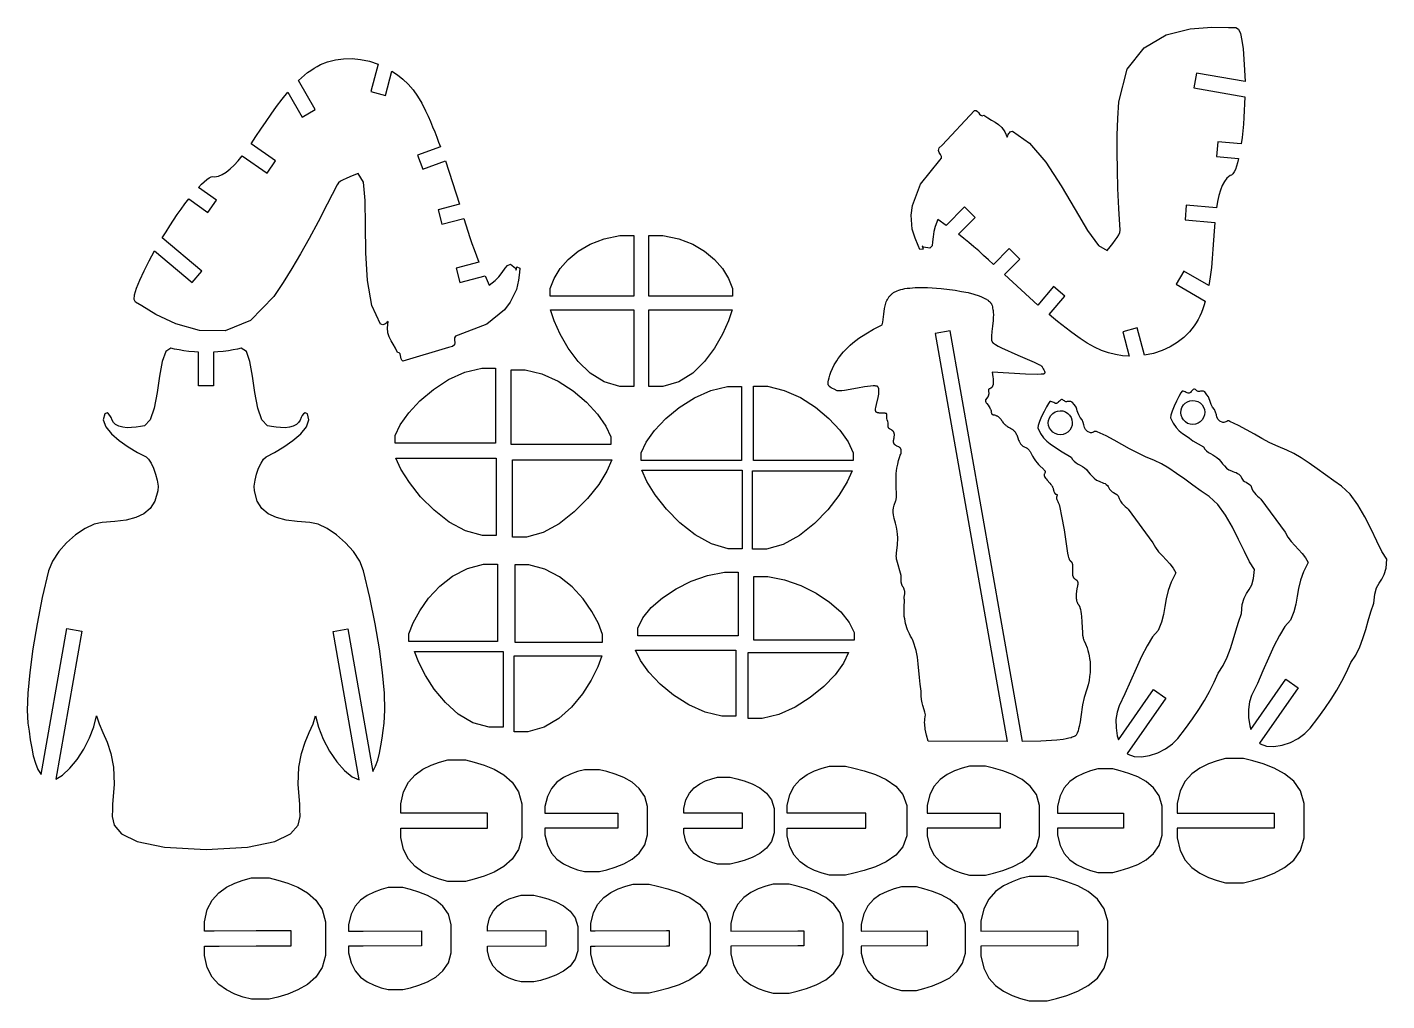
# Model space of a CAD drawing. Extents: x -765 to 323, y -618 to 160.
import ezdxf

# ---------------------------------------------------------------- set-up
doc = ezdxf.new("R2010")
doc.units = 0
doc.header["$MEASUREMENT"] = 0
doc.layers.add('DXF', color=18, linetype='CONTINUOUS')

msp = doc.modelspace()

# ---------------------------------------------------------------- linework, layer by layer
at = {"layer": 'DXF'}
for points in [[(-36.5, 6.5), (-38.8, 0.9), (-39.8, -3.2), (-40.2, -7.5), (-40.7, -11.6), (-41.2, -14.6), (-42.9, -16.6), (-48, -15.8), (-49.2, -14.7), (-48.3, -17.3), (-50.9, -17.6), (-52.4, -14.3), (-54.7, -8.6), (-57.2, -1.4), (-57.8, 9.9), (-56.8, 17.5), (-50.3, 34.5), (-35, 53.7), (-33.5, 55.3), (-33.5, 56.8), (-34.4, 58.3), (-35.5, 59.9), (-36.1, 61.6), (-35.5, 63.6), (-33.2, 65.9), (-7.1, 93.6), (-5.9, 93.6), (-4.9, 92.8), (-4, 91.8), (-3.2, 90.6), (-2.2, 89.7), (-1.1, 89.3), (0.3, 89.8), (3.4, 87.6), (6.5, 85.9), (9.4, 84.2), (12.1, 82.3), (14.7, 79.9), (17, 76.6), (19, 72.1), (19.4, 73.3), (19.8, 74.3), (20.2, 75.2), (20.7, 75.8), (21.4, 76.4), (22.2, 76.7), (23.2, 77), (36.8, 67.5), (49.8, 52.1), (62, 33.4), (73.2, 14.3), (83.3, -2.5), (91.9, -14.3), (98.9, -18.4), (101.2, -15.4), (103.4, -12.7), (105.3, -10.2), (106.9, -7.9), (108.2, -5.9), (109, -4), (109.2, -2.1), (108.2, 15.2), (107.5, 31.2), (107.1, 46.2), (106.9, 60.3), (107, 73.9), (107.5, 87.1), (108.2, 100.4), (114.8, 126.5), (128.4, 143.7), (146.2, 153.9), (165.3, 158.7), (182.8, 160.1), (196, 159.9), (201.9, 159.9), (203.9, 158.6), (205.5, 155), (206.7, 149.6), (207.7, 142.7), (208.4, 134.6), (208.9, 125.8), (209.4, 116.6), (170.4, 123.5), (168.3, 111.7), (209.1, 104.5), (208.8, 98.9), (208.6, 93.4), (208.2, 87.9), (207.9, 82.5), (207.4, 77.2), (206.9, 72), (206.2, 67), (187.6, 68.6), (186.5, 56.7), (204.1, 55.1), (203.3, 51.8), (202.4, 48.9), (201.5, 46.4), (200.5, 44.4), (199.5, 42.9), (198.4, 41.9), (197.3, 41.5), (194.8, 39.4), (192.7, 36.7), (191, 33.5), (189.5, 29.7), (188.3, 25.5), (187.3, 20.8), (186.5, 15.8), (162.2, 17.9), (161.2, 6), (185.2, 3.9), (184.6, -3), (184.1, -10.1), (183.6, -17.4), (183, -24.7), (182.3, -32.1), (181.4, -39.4), (180.2, -46.5), (160.2, -35), (154.2, -45.4), (177.4, -58.8), (176.5, -61.9), (175.5, -65), (174.3, -68), (173.1, -70.8), (171.7, -73.6), (170.2, -76.2), (168.6, -78.7), (164.7, -83.5), (160.2, -87.9), (155, -91.9), (149.2, -95.5), (142.9, -98.4), (136.1, -100.7), (128.8, -102.2), (123, -80.2), (111.4, -83.3), (116.6, -102.8), (111.1, -102.5), (105.6, -101.6), (100, -100.2), (94.4, -98.3), (88.7, -95.7), (83, -92.6), (77.3, -88.8), (73.5, -86), (69.7, -83.2), (66.1, -80.5), (62.6, -77.8), (59.2, -75.1), (55.9, -72.4), (52.6, -69.7), (65.1, -54.9), (55.9, -47.2), (43.5, -62), (16.7, -37.7), (29.1, -25.3), (20.6, -16.8), (7.9, -29.5), (4, -25.9), (0.1, -22.3), (-3.8, -18.8), (-7.8, -15.4), (-11.8, -12), (-15.8, -8.7), (-20, -5.4), (-6.7, 7.9), (-15.2, 16.4), (-29.9, 1.7)], [(-395.5, -46.2), (-390.7, -42.5), (-387.8, -39.4), (-385.2, -35.9), (-382.8, -32.5), (-380.8, -30.3), (-378.4, -29.4), (-374.4, -32.6), (-373.9, -34.1), (-373.4, -31.4), (-371, -32.4), (-371.3, -36.1), (-372.2, -42.2), (-373.7, -49.7), (-378.7, -59.7), (-383.4, -65.8), (-397.5, -77.3), (-420.3, -86.2), (-422.5, -86.9), (-423.2, -88.2), (-423.2, -90), (-423, -91.9), (-423.4, -93.7), (-424.8, -95.1), (-428.1, -95.9), (-464.5, -106.8), (-465.5, -106.2), (-466, -105.1), (-466.2, -103.7), (-466.4, -102.3), (-466.7, -101), (-467.5, -100.2), (-469, -99.9), (-470.6, -96.4), (-472.3, -93.4), (-474, -90.5), (-475.5, -87.5), (-476.5, -84.1), (-476.9, -80.1), (-476.4, -75.2), (-477.3, -76.1), (-478.1, -76.8), (-478.9, -77.3), (-479.7, -77.6), (-480.5, -77.7), (-481.4, -77.6), (-482.4, -77.3), (-489.5, -62.3), (-493, -42.4), (-494.3, -20.2), (-494.4, 1.9), (-494.7, 21.5), (-496.2, 36.1), (-500.3, 43.1), (-503.8, 41.7), (-507, 40.4), (-509.9, 39.2), (-512.5, 38.1), (-514.6, 36.9), (-516.2, 35.6), (-517.3, 34.2), (-525.1, 18.6), (-532.5, 4.4), (-539.6, -8.7), (-546.6, -21), (-553.5, -32.7), (-560.5, -44), (-567.8, -55.1), (-586.5, -74.4), (-606.9, -82.5), (-627.4, -82.4), (-646.3, -77.1), (-662.2, -69.5), (-673.5, -62.7), (-678.6, -59.8), (-679.7, -57.6), (-679.3, -53.8), (-677.7, -48.4), (-675, -42), (-671.6, -34.7), (-667.6, -26.7), (-663.4, -18.6), (-633.1, -44), (-625.4, -34.8), (-657.1, -8.2), (-654.1, -3.5), (-651.1, 1.2), (-648.1, 5.8), (-645.1, 10.3), (-642.1, 14.6), (-639, 18.8), (-635.9, 22.9), (-620.6, 12.1), (-613.7, 21.9), (-628.1, 32), (-625.8, 34.5), (-623.5, 36.6), (-621.5, 38.3), (-619.6, 39.6), (-618, 40.4), (-616.6, 40.7), (-615.4, 40.4), (-612.2, 41), (-609.1, 42.3), (-606, 44.2), (-602.8, 46.8), (-599.6, 49.8), (-596.4, 53.4), (-593.2, 57.3), (-573.3, 43.3), (-566.4, 53.2), (-586.1, 67), (-582.2, 72.7), (-578.2, 78.6), (-574.1, 84.6), (-569.9, 90.7), (-565.6, 96.7), (-561.2, 102.5), (-556.6, 108.2), (-545.1, 88.2), (-534.7, 94.2), (-548.1, 117.4), (-545.7, 119.6), (-543.3, 121.8), (-540.8, 123.8), (-538.3, 125.6), (-535.7, 127.3), (-533.1, 128.8), (-530.5, 130.2), (-524.8, 132.4), (-518.6, 134), (-512.1, 134.9), (-505.3, 135), (-498.4, 134.4), (-491.3, 132.9), (-484.3, 130.6), (-490.2, 108.7), (-478.6, 105.6), (-473.4, 125.1), (-468.9, 122), (-464.5, 118.5), (-460.3, 114.5), (-456.4, 110), (-452.8, 105), (-449.4, 99.4), (-446.4, 93.3), (-444.4, 89), (-442.6, 84.7), (-440.8, 80.5), (-439.1, 76.4), (-437.5, 72.3), (-436, 68.3), (-434.6, 64.4), (-452.8, 57.8), (-448.6, 46.5), (-430.5, 53.2), (-419.4, 18.7), (-436.4, 14.2), (-433.3, 2.6), (-415.9, 7.2), (-414.3, 2.2), (-412.7, -2.9), (-411.1, -7.9), (-409.4, -12.8), (-407.6, -17.7), (-405.8, -22.7), (-403.8, -27.6), (-422, -32.5), (-418.9, -44.1), (-398.8, -38.7)], [(-290.9, -6.5), (-279.8, -6.5), (-279.8, -54.9), (-346.7, -54.9), (-346.7, -48.8), (-343.5, -40.8), (-338.7, -32.9), (-332.4, -25.5), (-324.4, -18.9), (-314.8, -13.3), (-303.6, -9.1)], [(-267.8, -6.5), (-256.7, -6.5), (-243.9, -9.1), (-232.7, -13.3), (-223.2, -18.9), (-215.2, -25.5), (-208.8, -32.9), (-204, -40.8), (-200.9, -48.8), (-200.9, -54.9), (-267.8, -54.9)], [(31.1, -410.9), (-26.7, -82.6), (-38.6, -84.7), (19, -410.9), (-44.3, -410.6), (-45.6, -405.9), (-46.2, -403.5), (-46.7, -401), (-46.8, -399.7), (-47, -398.4), (-47, -397), (-47.1, -395.7), (-47, -394.2), (-46.9, -392.8), (-46.8, -391.2), (-46.5, -389.7), (-47, -387.5), (-47.5, -385.6), (-48.6, -382.1), (-49.1, -380), (-49.5, -377.5), (-49.8, -374.5), (-50, -370.6), (-50.8, -365.1), (-51.3, -359.7), (-52.2, -348.8), (-52.9, -343.4), (-53.3, -340.8), (-53.9, -338.2), (-54.6, -335.7), (-55.4, -333.2), (-56.4, -330.7), (-56.9, -329.5), (-57.5, -328.3), (-58.5, -326.7), (-59.3, -325), (-60.1, -323.4), (-60.8, -321.7), (-61.4, -320), (-62, -318.3), (-62.4, -316.5), (-62.8, -314.7), (-63.1, -312.8), (-63.4, -311), (-63.5, -309), (-63.6, -307), (-63.6, -305), (-63.6, -302.9), (-63.2, -298.5), (-63.3, -298.1), (-63.3, -297.7), (-63.4, -296.9), (-63.4, -296.2), (-63.4, -295.5), (-63.1, -292.9), (-63.1, -292.2), (-63.1, -291.6), (-63.1, -291.3), (-63.1, -291), (-63.1, -290.7), (-63.2, -290.3), (-63.3, -290), (-63.4, -289.7), (-63.5, -289.3), (-63.6, -289), (-63.7, -288.7), (-63.9, -288.3), (-64.1, -287.9), (-64.3, -287.6), (-64.4, -287.5), (-64.5, -287.4), (-64.6, -287.2), (-64.7, -287.1), (-64.9, -286.9), (-65, -286.6), (-65.1, -286.4), (-65.2, -286.1), (-65.3, -285.8), (-65.4, -285.5), (-65.5, -285.2), (-65.6, -284.9), (-65.7, -284.3), (-65.8, -283.6), (-65.8, -283), (-65.9, -280.4), (-65.9, -279.2), (-66, -278.7), (-66, -278.4), (-66, -278.2), (-69.4, -265.9), (-69.6, -265.1), (-69.7, -264.4), (-69.7, -263.7), (-69.8, -263), (-69.8, -262.3), (-69.7, -261.6), (-69.6, -260.1), (-68.9, -253.9), (-68.8, -252.1), (-68.7, -250), (-68.7, -247.8), (-68.9, -245.4), (-69.2, -242.7), (-69.7, -239.7), (-70.4, -236.4), (-71.4, -232.8), (-71.8, -231), (-72, -230.1), (-72.1, -229.3), (-72.2, -228.6), (-72.2, -227.8), (-72.3, -227.1), (-72.3, -226.5), (-72.2, -225.8), (-72.2, -225.2), (-72.1, -224.7), (-72, -224.1), (-71.7, -223), (-71.4, -222), (-70.1, -218.2), (-70, -217.7), (-69.9, -217.2), (-69.8, -216.6), (-69.7, -216.1), (-69.7, -215.5), (-69.7, -214.9), (-69.7, -214.3), (-69.7, -213.6), (-70, -207.1), (-70, -201.5), (-69.8, -196.7), (-69.3, -192.5), (-68.7, -189.1), (-68, -186.2), (-67.3, -183.9), (-66.6, -182), (-66.3, -181.2), (-66, -180.4), (-65.9, -180.1), (-65.9, -179.7), (-65.8, -179.4), (-65.8, -179.1), (-65.8, -178.8), (-65.8, -178.5), (-65.8, -178.3), (-65.8, -178), (-65.8, -177.9), (-65.9, -177.8), (-65.9, -177.7), (-65.9, -177.6), (-66, -177.5), (-66, -177.4), (-66, -177.3), (-66.1, -177.2), (-66.1, -177.1), (-66.2, -177), (-66.2, -176.9), (-66.3, -176.8), (-66.4, -176.6), (-66.5, -176.5), (-66.7, -176.3), (-66.8, -176.2), (-67, -176.1), (-67.1, -176), (-67.3, -175.8), (-67.5, -175.7), (-67.8, -175.5), (-68.6, -175.1), (-69.3, -174.8), (-69.7, -174.6), (-70.1, -174.4), (-70.5, -174.1), (-70.6, -174), (-70.8, -173.9), (-70.9, -173.8), (-71.1, -173.6), (-71.2, -173.5), (-71.4, -173.3), (-71.5, -173.1), (-71.6, -173), (-71.7, -172.8), (-71.8, -172.7), (-71.8, -172.6), (-71.8, -172.5), (-71.9, -172.4), (-71.9, -172.1), (-72, -171.9), (-72, -171.6), (-72.1, -171.4), (-72.1, -171.1), (-72.1, -170.8), (-72, -170.5), (-72, -170.1), (-71.9, -169.8), (-71.9, -169.4), (-71.8, -169), (-71.6, -168.3), (-71.4, -167.6), (-71.4, -166.9), (-71.3, -166.3), (-71.3, -166), (-71.3, -165.8), (-71.3, -165.5), (-71.3, -165.3), (-71.4, -165), (-71.4, -164.8), (-71.5, -164.6), (-71.5, -164.4), (-71.6, -164.2), (-71.7, -164), (-71.7, -163.9), (-71.8, -163.7), (-71.9, -163.5), (-72, -163.4), (-72.1, -163.2), (-72.2, -163.1), (-72.3, -163), (-72.4, -162.9), (-72.6, -162.7), (-72.7, -162.6), (-72.9, -162.4), (-73.2, -162.2), (-73.7, -161.9), (-74.3, -161.6), (-74.8, -161.3), (-75, -161.1), (-75.3, -160.9), (-75.4, -160.8), (-75.5, -160.8), (-75.6, -160.7), (-75.7, -160.6), (-75.8, -160.5), (-75.8, -160.4), (-75.9, -160.2), (-76, -160.1), (-76, -160), (-76.1, -159.9), (-76.1, -159.9), (-76.1, -159.7), (-76.2, -159.6), (-76.2, -159.4), (-76.2, -159.3), (-76.2, -159.1), (-76.2, -158.9), (-76.2, -158.2), (-76.3, -157.6), (-76.3, -156.9), (-76.4, -156.3), (-76.7, -155.1), (-77, -153.9), (-77.3, -152.8), (-77.4, -152.3), (-77.5, -151.8), (-77.5, -151.2), (-77.5, -151), (-77.5, -150.7), (-77.5, -150.5), (-77.5, -150.2), (-77.5, -149.9), (-77.4, -149.7), (-77.4, -149.6), (-77.4, -149.5), (-77.4, -149.5), (-77.4, -149.4), (-77.4, -149.4), (-77.4, -149.3), (-77.4, -149.3), (-77.4, -149.3), (-77.4, -149.3), (-77.4, -149.2), (-77.4, -149.2), (-77.4, -149.2), (-77.5, -149.2), (-77.5, -149.1), (-77.5, -149.1), (-77.5, -149.1), (-77.5, -149.1), (-77.5, -149), (-77.5, -149), (-77.5, -149), (-77.6, -149), (-77.6, -148.9), (-77.6, -148.9), (-77.6, -148.9), (-77.7, -148.9), (-77.7, -148.8), (-77.7, -148.8), (-77.8, -148.8), (-77.8, -148.8), (-77.9, -148.7), (-77.9, -148.7), (-78, -148.7), (-78.1, -148.7), (-78.2, -148.6), (-78.3, -148.6), (-78.5, -148.6), (-78.6, -148.5), (-78.9, -148.5), (-79.3, -148.5), (-80.1, -148.4), (-81.8, -148.5), (-82.6, -148.4), (-83.5, -148.4), (-83.9, -148.3), (-84.3, -148.3), (-84.5, -148.2), (-84.7, -148.2), (-84.8, -148.1), (-85, -148.1), (-85.2, -148), (-85.3, -147.9), (-85.5, -147.9), (-85.6, -147.8), (-85.7, -147.7), (-85.7, -147.7), (-85.8, -147.6), (-85.9, -147.6), (-85.9, -147.5), (-86, -147.4), (-86, -147.4), (-86.1, -147.3), (-86.1, -147.3), (-86.2, -147.2), (-86.2, -147.1), (-86.2, -147.1), (-86.3, -147), (-86.3, -146.9), (-86.3, -146.8), (-86.3, -146.7), (-86.4, -146.7), (-86.4, -146.6), (-86.4, -146.5), (-86.4, -146.4), (-86.4, -146.3), (-86.4, -146.2), (-86.4, -146), (-86.4, -145.5), (-86.4, -145.1), (-86.2, -144), (-85.7, -141.6), (-84.4, -136), (-83.9, -133.3), (-83.8, -132), (-83.7, -131.4), (-83.7, -130.8), (-83.7, -130.3), (-83.7, -129.7), (-83.7, -129.5), (-83.8, -129.2), (-83.8, -129), (-83.9, -128.8), (-83.9, -128.6), (-84, -128.4), (-84.1, -128.2), (-84.2, -128), (-84.2, -127.9), (-84.2, -127.8), (-84.3, -127.7), (-84.4, -127.6), (-84.4, -127.6), (-84.5, -127.5), (-84.5, -127.4), (-84.6, -127.3), (-84.6, -127.3), (-84.7, -127.3), (-84.7, -127.3), (-84.7, -127.2), (-84.8, -127.2), (-84.8, -127.2), (-84.9, -127.1), (-85, -127.1), (-85.1, -127), (-85.3, -127), (-85.4, -126.9), (-85.5, -126.9), (-85.7, -126.9), (-86, -126.8), (-86.3, -126.8), (-86.7, -126.7), (-87.5, -126.7), (-88.4, -126.7), (-90.4, -126.9), (-95.3, -127.5), (-100.8, -128.5), (-111.2, -130.3), (-113.3, -130.6), (-115, -130.7), (-115.7, -130.7), (-116, -130.7), (-116.3, -130.7), (-116.6, -130.7), (-116.7, -130.7), (-116.8, -130.7), (-116.9, -130.6), (-117, -130.6), (-117, -130.6), (-117.1, -130.6), (-117.1, -130.6), (-117.1, -130.5), (-119.6, -129.4), (-120.8, -128.7), (-121.5, -128.4), (-122, -128.1), (-122.6, -127.7), (-122.8, -127.5), (-123.1, -127.3), (-123.3, -127.1), (-123.5, -126.9), (-123.7, -126.7), (-123.8, -126.5), (-123.9, -126.4), (-123.9, -126.3), (-124, -126.2), (-124.1, -126.1), (-124.1, -125.9), (-124.2, -125.8), (-124.2, -125.7), (-124.3, -125.5), (-124.3, -125.4), (-124.4, -125.3), (-124.4, -125.1), (-124.4, -125), (-124.4, -124.8), (-124.4, -124.7), (-124.4, -124.5), (-124.4, -124.4), (-124.4, -124.2), (-124.3, -123.3), (-124, -122), (-123.6, -120.2), (-123, -118.1), (-122.1, -115.6), (-120.9, -112.8), (-119.4, -109.8), (-118.5, -108.2), (-117.4, -106.5), (-116.3, -104.8), (-115, -103.1), (-113.6, -101.3), (-112.1, -99.5), (-110.4, -97.7), (-108.6, -95.9), (-106.6, -94), (-104.5, -92.2), (-102.2, -90.4), (-99.8, -88.5), (-94.3, -84.9), (-88.1, -81.3), (-81.1, -77.8), (-80.7, -75.8), (-80.4, -73.7), (-79.9, -69.3), (-79.3, -64.8), (-78.8, -62.7), (-78.5, -61.6), (-78.2, -60.6), (-77.8, -59.5), (-77.4, -58.5), (-76.9, -57.6), (-76.4, -56.6), (-76.1, -56.2), (-75.8, -55.7), (-75.4, -55.3), (-75.1, -54.8), (-74.7, -54.4), (-74.3, -54), (-73.9, -53.6), (-73.5, -53.2), (-73, -52.9), (-72.5, -52.5), (-72, -52.1), (-71.5, -51.8), (-70.9, -51.5), (-70.3, -51.2), (-69.7, -50.9), (-69.1, -50.6), (-67.7, -50.1), (-66.3, -49.6), (-64.7, -49.2), (-63, -48.9), (-61.1, -48.6), (-59.1, -48.4), (-54.7, -48.1), (-49.9, -48), (-44.7, -48.1), (-33.8, -48.8), (-22.8, -50.1), (-17.5, -51.1), (-12.4, -52.1), (-7.8, -53.3), (-3.6, -54.7), (-1.7, -55.4), (0, -56.2), (1.6, -57), (2.3, -57.4), (3, -57.8), (3.6, -58.2), (4.1, -58.6), (4.7, -59.1), (5.1, -59.5), (5.3, -59.7), (5.5, -60), (5.7, -60.2), (5.9, -60.4), (6, -60.7), (6.2, -60.9), (6.3, -61.1), (6.4, -61.4), (6.8, -62.4), (7.1, -63.4), (7.3, -64.4), (7.5, -65.5), (7.7, -66.5), (7.8, -67.6), (7.9, -69.9), (7.8, -72.1), (7.7, -74.4), (7.2, -78.9), (6.7, -83.1), (6.3, -86.8), (6.3, -87.6), (6.3, -88.3), (6.3, -89), (6.4, -89.7), (6.4, -90), (6.5, -90.3), (6.6, -90.6), (6.6, -90.8), (6.7, -91.1), (6.8, -91.2), (6.8, -91.3), (6.9, -91.4), (7, -91.5), (7, -91.6), (7.1, -91.7), (7.2, -91.8), (7.3, -91.9), (7.4, -92), (7.5, -92.1), (7.7, -92.3), (8, -92.6), (8.7, -93.1), (9.6, -93.6), (11.7, -94.8), (14.4, -96.1), (27.5, -102), (40.4, -107.6), (44.7, -109.7), (45.5, -110.1), (46.1, -110.5), (46.3, -110.6), (46.4, -110.7), (46.5, -110.8), (46.5, -110.8), (46.6, -110.9), (46.6, -110.9), (46.6, -110.9), (46.6, -111), (46.7, -111), (46.7, -111), (47.8, -112.9), (48.3, -113.9), (48.5, -114.3), (48.7, -114.8), (48.8, -115), (48.9, -115.2), (48.9, -115.4), (49, -115.5), (49, -115.6), (49, -115.7), (49, -115.8), (49, -115.9), (49, -116), (49, -116.1), (49, -116.2), (49, -116.2), (48.9, -116.3), (48.9, -116.4), (48.9, -116.4), (48.9, -116.4), (48.9, -116.5), (48.9, -116.5), (48.9, -116.6), (48.8, -116.6), (48.8, -116.6), (48.8, -116.7), (48.8, -116.7), (48.7, -116.7), (48.7, -116.8), (48.7, -116.8), (48.7, -116.8), (48.6, -116.9), (48.6, -116.9), (48.5, -116.9), (48.4, -117), (48.3, -117.1), (48.3, -117.1), (48.2, -117.1), (48, -117.2), (47.9, -117.2), (47.8, -117.3), (47.7, -117.3), (47.5, -117.3), (47.1, -117.4), (46.1, -117.4), (43, -117.5), (33.5, -117.2), (6.8, -115.7), (7.4, -119.3), (7.6, -121), (7.8, -122.6), (7.8, -123.4), (7.8, -124.1), (7.7, -124.8), (7.7, -125.2), (7.7, -125.5), (7.6, -125.8), (7.5, -126.1), (7.4, -126.4), (7.3, -126.7), (7.2, -126.9), (7.1, -127.2), (7, -127.3), (7, -127.4), (6.9, -127.5), (6.8, -127.6), (6.7, -127.8), (6.5, -128), (6.3, -128.2), (6.2, -128.3), (6, -128.4), (5.9, -128.5), (5.7, -128.6), (5.6, -128.7), (5.5, -128.7), (5.3, -128.8), (5.1, -128.9), (4.8, -129), (4.7, -129), (4.6, -129.1), (4.5, -129.1), (4.5, -129.1), (4.4, -129.2), (4.4, -129.2), (4.4, -129.2), (4.3, -129.2), (4.3, -129.3), (4.2, -129.3), (4.2, -129.3), (4.2, -129.4), (4.2, -129.4), (4.2, -129.4), (4.1, -129.5), (4.1, -129.6), (4.1, -129.6), (4.1, -129.7), (4, -129.7), (4, -129.8), (4, -129.9), (4, -130), (4, -130.2), (4, -130.4), (4, -130.6), (4, -130.8), (4.1, -131.4), (4.2, -131.8), (4.2, -132.1), (4.2, -132.4), (4.2, -132.7), (4.2, -132.9), (4.2, -133.2), (4.1, -133.5), (4.1, -133.7), (4, -133.9), (4, -134.2), (3.9, -134.4), (3.8, -134.6), (3.7, -134.8), (3.6, -135), (3.5, -135.2), (3.4, -135.3), (1.6, -137.8), (1.5, -137.9), (1.5, -137.9), (1.5, -138), (1.5, -138), (1.5, -138), (1.5, -138.1), (1.5, -138.1), (1.5, -138.2), (1.5, -138.2), (1.5, -138.3), (1.5, -138.3), (1.5, -138.4), (1.5, -138.4), (1.5, -138.5), (1.5, -138.6), (1.5, -138.7), (1.6, -138.8), (1.6, -139), (1.6, -139.1), (1.8, -139.3), (1.9, -139.6), (2.2, -140.2), (2.7, -140.8), (3.6, -142.1), (4.6, -143.5), (5, -144.2), (5.4, -145), (5.6, -145.3), (5.8, -145.7), (5.9, -146), (6, -146.4), (6.1, -146.7), (6.2, -146.9), (6.2, -147.1), (6.2, -147.3), (6.2, -147.4), (6.3, -147.6), (6.2, -147.8), (6.2, -147.9), (6.2, -148.1), (6.3, -148.2), (6.3, -148.3), (6.3, -148.5), (6.3, -148.6), (6.3, -148.6), (6.4, -148.7), (6.4, -148.7), (6.4, -148.8), (6.4, -148.8), (6.4, -148.9), (6.5, -148.9), (6.5, -149), (6.5, -149), (6.5, -149), (6.6, -149.1), (6.6, -149.1), (6.6, -149.1), (6.7, -149.2), (6.7, -149.2), (6.7, -149.2), (6.8, -149.3), (6.8, -149.3), (6.9, -149.3), (7, -149.4), (7.1, -149.4), (7.2, -149.5), (7.3, -149.5), (7.5, -149.6), (7.7, -149.7), (8.8, -149.9), (9.5, -150.1), (9.8, -150.2), (10.1, -150.4), (10.5, -150.5), (10.9, -150.7), (11.2, -150.9), (11.6, -151.2), (12, -151.5), (12.4, -151.8), (12.8, -152.2), (13.2, -152.6), (13.6, -153.1), (14.1, -153.6), (14.5, -154.2), (14.9, -154.9), (15.3, -155.5), (15.8, -156.1), (16.2, -156.6), (16.6, -157.1), (17, -157.5), (17.5, -157.9), (17.9, -158.3), (18.3, -158.6), (18.8, -158.9), (19.2, -159.2), (20, -159.6), (21.7, -160.5), (22.5, -161), (22.9, -161.3), (23.3, -161.5), (23.7, -161.9), (24.1, -162.2), (24.4, -162.6), (24.8, -163), (25.2, -163.5), (25.5, -164), (25.9, -164.5), (26.2, -165.2), (26.6, -165.8), (26.9, -166.6), (27.2, -167.4), (27.5, -168.3), (28.1, -170), (28.4, -170.8), (28.7, -171.4), (29.1, -172), (29.4, -172.5), (29.7, -173), (30, -173.4), (30.3, -173.8), (30.6, -174.1), (30.9, -174.3), (31.2, -174.6), (31.5, -174.8), (31.9, -175), (32.2, -175.1), (32.5, -175.3), (33.8, -175.9), (34.1, -176.1), (34.4, -176.2), (34.8, -176.4), (35.1, -176.7), (35.4, -177), (35.8, -177.3), (36.1, -177.6), (36.5, -178), (36.8, -178.5), (37.2, -179), (37.5, -179.6), (37.9, -180.2), (39.2, -182.8), (40.5, -184.9), (41.6, -186.6), (42.8, -188.1), (43.9, -189.4), (45.1, -190.6), (47.7, -193), (48, -193.3), (48.3, -193.6), (48.5, -193.9), (48.7, -194.1), (48.8, -194.3), (48.9, -194.4), (49, -194.5), (49, -194.6), (49.1, -194.7), (49.1, -194.8), (49.2, -194.9), (49.2, -195), (49.2, -195.1), (49.2, -195.2), (49.3, -195.3), (49.3, -195.4), (49.3, -195.5), (49.3, -195.6), (49.3, -195.7), (49.2, -195.8), (49.2, -195.8), (49.2, -195.9), (49.2, -196), (49.1, -196.1), (49.1, -196.2), (49, -196.4), (48.7, -197), (48.6, -197.2), (48.6, -197.4), (48.6, -197.5), (48.5, -197.5), (48.5, -197.6), (48.5, -197.7), (48.5, -197.8), (48.5, -197.9), (48.5, -198), (48.5, -198.1), (48.5, -198.2), (48.5, -198.4), (48.5, -198.5), (48.6, -198.6), (48.6, -198.7), (48.7, -198.8), (48.7, -199), (48.8, -199.1), (48.8, -199.2), (48.9, -199.4), (49.1, -199.7), (49.5, -200.3), (50, -200.9), (50.9, -202.1), (53, -204.3), (53.9, -205.5), (54.3, -206), (54.7, -206.6), (55.1, -207.2), (55.2, -207.4), (55.3, -207.7), (55.5, -208), (55.6, -208.3), (55.7, -208.6), (55.8, -208.9), (56.2, -210.9), (56.3, -211.2), (56.5, -211.6), (56.6, -211.9), (56.7, -212), (56.7, -212.2), (56.8, -212.3), (56.9, -212.4), (57, -212.5), (57, -212.6), (57.1, -212.7), (57.2, -212.8), (57.3, -212.9), (57.4, -213), (57.5, -213.1), (57.6, -213.1), (57.7, -213.2), (57.9, -213.2), (58, -213.3), (58.1, -213.3), (58.3, -213.4), (58.4, -213.4), (58.5, -213.5), (58.6, -213.5), (58.7, -213.5), (58.7, -213.5), (58.8, -213.5), (58.8, -213.6), (58.8, -213.6), (58.8, -213.6), (58.9, -213.6), (58.9, -213.6), (58.9, -213.6), (58.9, -213.6), (58.9, -213.7), (58.9, -213.7), (58.9, -213.7), (59, -213.7), (59, -213.7), (59, -213.7), (59, -213.8), (59, -213.8), (59, -213.8), (59, -213.8), (59, -213.8), (59, -213.8), (59, -213.9), (59, -213.9), (59, -213.9), (59, -213.9), (59, -213.9), (59, -214), (59, -214), (59, -214), (59, -214), (59, -214.1), (59, -214.1), (59, -214.2), (58.9, -214.3), (58.7, -214.7), (58.6, -215), (58.5, -215.2), (58.5, -215.3), (58.4, -215.5), (58.4, -215.6), (58.3, -215.8), (58.3, -215.9), (58.3, -216), (58.3, -216.1), (58.3, -216.2), (58.3, -216.3), (58.3, -216.4), (58.3, -216.5), (58.4, -216.6), (58.4, -216.7), (58.4, -216.8), (58.4, -216.9), (58.5, -217), (58.5, -217.1), (58.6, -217.2), (58.6, -217.3), (58.7, -217.4), (58.7, -217.5), (59, -218), (59.3, -218.5), (59.5, -219.1), (59.8, -219.8), (60.4, -221.5), (61, -223.8), (62.5, -230.7), (64.4, -241.7), (67.3, -260.4), (67.8, -262.9), (68.1, -263.9), (68.4, -264.8), (68.5, -265.1), (68.6, -265.5), (68.8, -265.8), (68.9, -265.9), (68.9, -266), (69, -266.1), (69.1, -266.2), (69.2, -266.3), (69.3, -266.4), (69.4, -266.5), (69.5, -266.6), (69.6, -266.7), (69.7, -266.8), (69.8, -266.8), (69.8, -266.9), (69.9, -267), (70, -267.1), (70.1, -267.1), (70.2, -267.2), (70.3, -267.3), (70.3, -267.4), (70.4, -267.5), (70.5, -267.6), (70.6, -267.8), (70.7, -268), (70.8, -268.2), (70.9, -268.4), (71, -268.6), (71, -268.8), (71.1, -269.1), (71.1, -269.3), (71.2, -269.6), (71.2, -270.1), (71.3, -270.6), (71.3, -271.2), (71.3, -272.3), (71.2, -274.6), (71.2, -276.7), (71.2, -277.1), (71.3, -277.6), (71.3, -278.1), (71.3, -278.3), (71.4, -278.5), (71.4, -278.7), (71.5, -278.9), (71.6, -279.1), (71.6, -279.3), (71.7, -279.5), (71.8, -279.7), (71.9, -279.8), (72.1, -280), (72.2, -280.2), (72.3, -280.3), (72.5, -280.5), (72.7, -280.7), (72.8, -280.8), (73, -281), (73.3, -281.1), (73.5, -281.2), (73.7, -281.4), (73.9, -281.5), (74.1, -281.7), (74.3, -281.8), (74.5, -282), (74.6, -282.1), (74.7, -282.3), (74.9, -282.5), (75, -282.6), (75.1, -282.8), (75.1, -283), (75.2, -283.2), (75.3, -283.4), (75.3, -283.5), (75.4, -283.7), (75.4, -283.9), (75.4, -284.1), (75.4, -284.3), (75.4, -284.5), (75.4, -284.6), (75.4, -285), (75.4, -285.3), (75.4, -285.6), (75.3, -285.9), (75.2, -286.5), (74.7, -288.9), (74.4, -290.8), (74.2, -293.1), (74.1, -294.3), (74.1, -295.5), (74.2, -296.7), (74.3, -297.3), (74.4, -297.9), (74.5, -298.4), (74.6, -298.9), (74.8, -299.5), (75, -300), (75.1, -300.2), (75.2, -300.4), (75.3, -300.7), (75.4, -300.9), (75.6, -301.1), (75.7, -301.3), (75.9, -301.5), (76, -301.7), (76.1, -301.8), (76.2, -301.9), (76.3, -302), (76.4, -302.1), (76.5, -302.3), (76.6, -302.6), (76.8, -302.8), (76.9, -303.1), (77, -303.4), (77.1, -303.8), (77.3, -304.5), (77.5, -305.3), (77.8, -307), (78.1, -308.9), (78.3, -311), (78.6, -315.4), (79.1, -324.1), (79.3, -326), (79.6, -327.7), (79.8, -328.5), (80, -329.2), (80.2, -329.9), (80.3, -330.2), (80.4, -330.5), (81.6, -333), (82.8, -336.2), (83.4, -338.1), (83.9, -340.1), (84.4, -342.4), (84.9, -344.7), (85.2, -347.3), (85.4, -350), (85.4, -352.8), (85.3, -355.8), (84.9, -359), (84.4, -362.3), (83.6, -365.7), (82.6, -369.2), (80.6, -375.9), (79.3, -381.7), (77.8, -391.2), (77.2, -395.2), (76.5, -398.9), (76.1, -400.7), (75.6, -402.4), (74.9, -404.2), (74.1, -405.9), (73.8, -406.1), (73.6, -406.3), (73.3, -406.5), (73, -406.6), (72.4, -407), (71.7, -407.3), (70.9, -407.6), (70.1, -407.9), (68.2, -408.4), (66.1, -408.9), (63.8, -409.3), (58.6, -409.9), (45.9, -410.7)], [(-324.4, -107.2), (-332.4, -96.5), (-338.7, -85.3), (-343.5, -74.7), (-346.6, -65.9), (-279.8, -65.9), (-279.8, -127.2), (-290.9, -127.2), (-303.6, -123.5), (-314.8, -116.5)], [(-208.8, -85.3), (-215.2, -96.5), (-223.2, -107.2), (-232.7, -116.5), (-243.9, -123.5), (-256.7, -127.2), (-267.8, -127.2), (-267.8, -65.9), (-201, -65.9), (-204, -74.7)], [(-758.6, -428.2), (-756.6, -433.3), (-754, -437.3), (-733.4, -320.7), (-721.6, -322.8), (-742.4, -441), (-736.9, -437.8), (-731, -432.4), (-725.3, -425.3), (-720, -417), (-715.4, -408.1), (-711.8, -399.1), (-709.6, -390.4), (-707.6, -396.9), (-704.6, -403.8), (-701.3, -411.5), (-698.3, -420.5), (-696.2, -431.5), (-695.6, -445), (-697, -461.4), (-697, -465.1), (-697.3, -470.9), (-695.7, -477.8), (-689.8, -484.8), (-677.1, -491), (-655.3, -495.4), (-622.1, -497.2), (-588.8, -495.4), (-567, -491), (-554.4, -484.8), (-548.4, -477.8), (-546.8, -470.9), (-547.1, -465.1), (-547.1, -461.4), (-548.5, -445), (-547.9, -431.5), (-545.8, -420.5), (-542.8, -411.5), (-539.5, -403.8), (-536.5, -396.9), (-534.5, -390.4), (-532.1, -399.6), (-528.3, -409.2), (-523.2, -418.6), (-517.5, -427.1), (-511.4, -434.2), (-505.3, -439.3), (-499.6, -441.7), (-520.5, -323), (-508.7, -320.9), (-488.6, -434.9), (-486.5, -430.7), (-484.7, -425.8), (-483.3, -420.3), (-482.2, -414.5), (-481.2, -408.4), (-480.3, -402.2), (-479.5, -396.2), (-478.9, -385.9), (-479.4, -372.3), (-480.9, -355.7), (-483.4, -337), (-486.8, -316.8), (-491, -295.7), (-496.1, -274.4), (-499.1, -266.7), (-504.1, -259.1), (-510.5, -252), (-517.7, -245.7), (-525.2, -240.7), (-532.5, -237.2), (-539, -235.8), (-549.1, -235.1), (-558.1, -233.9), (-565.8, -232), (-572.3, -229), (-577.4, -224.7), (-581.2, -218.7), (-583.4, -210.6), (-583.6, -206.7), (-582.9, -202.1), (-581.7, -197.2), (-580.1, -192.5), (-578.1, -188.3), (-576.1, -185.1), (-574, -183.3), (-567.2, -179.8), (-559.8, -175.4), (-552.6, -170.3), (-546.3, -164.9), (-541.8, -159.4), (-539.8, -153.9), (-541, -148.9), (-542.8, -148.3), (-544.1, -148.9), (-545.1, -150.2), (-546, -152), (-546.9, -154), (-548.1, -156), (-549.7, -157.5), (-552.3, -158.9), (-555.4, -159.7), (-558.9, -160.1), (-562.4, -160), (-566.1, -159.7), (-569.6, -159.2), (-572.8, -158.5), (-577.4, -153.9), (-580.6, -144.4), (-583, -132), (-584.9, -118.9), (-587, -107.2), (-589.8, -99.1), (-593.9, -96.6), (-596.9, -97.2), (-600.4, -97.9), (-604.2, -98.5), (-608.3, -99.1), (-612.7, -99.5), (-616.1, -99.6), (-616.1, -120.9), (-616.1, -121), (-616.1, -126.6), (-628.1, -126.6), (-628.1, -121), (-628.1, -120.9), (-628.1, -104.6), (-628.1, -99.6), (-631.4, -99.5), (-635.8, -99.1), (-639.9, -98.5), (-643.7, -97.9), (-647.2, -97.2), (-650.3, -96.6), (-654.3, -99.1), (-657.1, -107.2), (-659.2, -118.9), (-661.2, -132), (-663.5, -144.4), (-666.7, -153.9), (-671.3, -158.5), (-674.5, -159.2), (-678, -159.7), (-681.7, -160), (-685.3, -160.1), (-688.7, -159.7), (-691.8, -158.9), (-694.4, -157.5), (-696, -156), (-697.2, -154), (-698.1, -152), (-699, -150.2), (-700, -148.9), (-701.3, -148.3), (-703.1, -148.9), (-704.4, -153.9), (-702.3, -159.4), (-697.8, -164.9), (-691.5, -170.3), (-684.3, -175.4), (-676.9, -179.8), (-670.1, -183.3), (-668.1, -185.1), (-666, -188.3), (-664.1, -192.5), (-662.4, -197.2), (-661.2, -202.1), (-660.5, -206.7), (-660.7, -210.6), (-663, -218.7), (-666.7, -224.7), (-671.8, -229), (-678.3, -232), (-686, -233.9), (-695, -235.1), (-705.1, -235.8), (-711.6, -237.2), (-718.9, -240.7), (-726.5, -245.7), (-733.7, -252), (-740, -259.1), (-745, -266.7), (-748.1, -274.4), (-753.1, -295.7), (-757.3, -316.8), (-760.7, -337), (-763.2, -355.7), (-764.7, -372.3), (-765.2, -385.9), (-764.6, -396.2), (-763.7, -402.8), (-762.7, -409.6), (-761.6, -416.2), (-760.3, -422.5)], [(-401.5, -112.5), (-390.4, -112.5), (-390.4, -144.2), (-390.4, -172.5), (-399.8, -172.5), (-452.1, -172.5), (-470.8, -172.5), (-470.8, -166.4), (-466.7, -157.7), (-459.9, -148.2), (-450.9, -138.5), (-440.1, -129.5), (-428, -121.6), (-415, -115.8)], [(-377.9, -113.7), (-366.8, -113.7), (-353.4, -116.9), (-340.4, -122.8), (-328.4, -130.6), (-317.8, -139.7), (-308.9, -149.3), (-302.2, -158.8), (-298.2, -167.5), (-298.2, -173.6), (-349.6, -173.6), (-377.8, -173.6), (-377.9, -173.6), (-377.9, -143.8)], [(-193.7, -127.1), (-193.7, -186.4), (-274, -186.4), (-274, -180.3), (-270, -171.6), (-263.2, -162.2), (-254.2, -152.7), (-243.4, -143.8), (-231.3, -136.1), (-218.2, -130.3), (-204.8, -127.1)], [(-184, -127), (-172.9, -127), (-159.4, -130.2), (-146.5, -136), (-134.5, -143.7), (-123.8, -152.6), (-114.9, -162.1), (-108.3, -171.5), (-104.2, -180.2), (-104.2, -186.3), (-184, -186.3)], [(193.1, -155.7), (192.3, -155.9), (191.5, -156), (189.2, -154.9), (187.7, -153.4), (186.8, -151.6), (186.3, -149.7), (185.7, -147.7), (184.8, -145.6), (183.3, -143.6), (182.1, -141.5), (181.5, -139.8), (181, -138.3), (180.6, -137), (179.9, -135.5), (178.8, -133.7), (177, -131.5), (176.5, -131.1), (175.9, -130.9), (175.1, -130.8), (174.3, -130.8), (173.5, -130.9), (172.9, -131), (172.4, -131.1), (171.8, -131.1), (171.2, -130.8), (170.6, -130.5), (170.1, -130), (169.5, -129.6), (168.9, -129.4), (168.3, -129.3), (167.7, -129.5), (167.2, -130), (166.6, -130.5), (166.1, -131.2), (165.6, -131.8), (165, -132.2), (164.4, -132.5), (163.7, -132.4), (162.9, -132.2), (162.2, -131.8), (161.3, -131.4), (160.5, -131), (159.7, -130.8), (159, -130.9), (157.9, -132.3), (156.3, -135.1), (154.4, -138.8), (152.5, -142.9), (150.9, -146.8), (149.8, -150.1), (149.5, -152.1), (151.6, -156.5), (154, -160), (156.6, -162.6), (159.3, -164.7), (162, -166.6), (164.8, -168.4), (167.5, -170.5), (176.1, -175.4), (177.2, -177.2), (178.5, -178.7), (180, -179.9), (181.7, -180.8), (183.4, -181.8), (185.1, -182.7), (186.6, -183.8), (188.3, -185.3), (189.8, -187), (191.3, -188.9), (192.9, -190.6), (194.5, -192.3), (196.3, -193.7), (198.3, -194.6), (199.6, -195.1), (200.9, -195.6), (202.1, -196), (203.2, -196.6), (204.2, -197.2), (205.1, -197.9), (205.8, -198.8), (206.7, -200.8), (207.8, -202.2), (208.9, -203.1), (210.1, -203.7), (211.3, -204.3), (212.6, -205.1), (213.8, -206.4), (214.6, -208.6), (215.6, -210.5), (216.7, -212.1), (217.9, -213.5), (219.2, -214.8), (220.6, -215.9), (221.8, -217.1), (241.3, -243.7), (243.5, -247.5), (246.1, -251), (249.1, -254.2), (252.1, -257.4), (255, -260.7), (257.7, -264.1), (259.8, -267.9), (256, -275.3), (253.6, -282.1), (252.1, -288.6), (251, -294.8), (249.9, -301.1), (248.3, -307.4), (245.6, -313.9), (241.1, -319.1), (236.7, -326.2), (232.4, -334.8), (228, -344.4), (223.6, -354.4), (219.1, -364.5), (214.5, -374.2), (212.7, -379.2), (211.9, -385.3), (212, -391.8), (213, -398.3), (214, -401.3), (241.9, -361.2), (251.8, -368.1), (220.9, -412.4), (221.4, -412.9), (226.4, -414.8), (232.3, -415), (238.9, -413.9), (245.5, -411.7), (251.7, -408.5), (257.2, -404.6), (261.4, -400.3), (267.6, -392.3), (273.1, -384.6), (278.2, -377.2), (282.7, -369.9), (286.8, -362.7), (290.5, -355.4), (293.8, -347.9), (297.8, -341.8), (301, -335.3), (303.6, -328.5), (305.8, -321.5), (307.8, -314.4), (310, -307.3), (312.4, -300.4), (313, -293.2), (314.5, -288.2), (316.5, -284.5), (318.6, -281.1), (320.6, -277.4), (322.1, -272.4), (322.7, -265.2), (318.8, -259.1), (314.6, -250.8), (310.1, -241.3), (305.1, -231.3), (299.5, -221.7), (293.4, -213.3), (286.5, -206.9), (280.2, -202.5), (273.6, -197.8), (267, -193), (260.5, -188.4), (254.2, -184.2), (248.3, -180.6), (242.8, -178.1), (235.7, -175.2), (229.1, -172.1), (222.8, -168.8), (216.7, -165.3), (210.4, -161.9), (203.9, -158.4), (197, -155.1), (196.3, -154.7), (195.5, -154.7), (194.7, -155), (193.9, -155.3)], [(87.1, -163.9), (86.3, -164.2), (85.5, -164.2), (83.2, -163.1), (81.7, -161.6), (80.9, -159.9), (80.3, -157.9), (79.7, -155.9), (78.8, -153.8), (77.3, -151.8), (76.2, -149.7), (75.5, -148), (75, -146.6), (74.6, -145.2), (74, -143.7), (72.8, -141.9), (71, -139.7), (70.5, -139.3), (69.9, -139.1), (69.1, -139), (68.3, -139), (67.5, -139.1), (66.9, -139.2), (66.5, -139.3), (65.8, -139.3), (65.2, -139.1), (64.7, -138.7), (64.1, -138.3), (63.5, -137.9), (63, -137.6), (62.4, -137.5), (61.8, -137.8), (61.2, -138.2), (60.7, -138.8), (60.1, -139.4), (59.6, -140), (59, -140.5), (58.4, -140.7), (57.7, -140.6), (57, -140.4), (56.2, -140), (55.4, -139.6), (54.6, -139.3), (53.8, -139.1), (53, -139.1), (51.9, -140.6), (50.3, -143.4), (48.4, -147.1), (46.5, -151.1), (44.9, -155.1), (43.8, -158.3), (43.5, -160.3), (45.7, -164.8), (48, -168.2), (50.6, -170.8), (53.3, -173), (56, -174.8), (58.8, -176.7), (61.5, -178.7), (70.2, -183.7), (71.2, -185.5), (72.5, -186.9), (74, -188.1), (75.7, -189.1), (77.4, -190), (79.1, -191), (80.7, -192.1), (82.3, -193.6), (83.8, -195.3), (85.3, -197.1), (86.9, -198.9), (88.5, -200.5), (90.3, -201.9), (92.4, -202.9), (93.6, -203.3), (94.9, -203.8), (96.1, -204.3), (97.2, -204.8), (98.2, -205.4), (99.1, -206.2), (99.8, -207), (100.8, -209.1), (101.8, -210.4), (102.9, -211.3), (104.1, -212), (105.3, -212.6), (106.6, -213.4), (107.8, -214.6), (108.6, -216.8), (109.6, -218.7), (110.7, -220.3), (112, -221.7), (113.3, -223), (114.6, -224.2), (115.8, -225.3), (135.4, -252), (137.5, -255.8), (140.1, -259.2), (143.1, -262.5), (146.1, -265.6), (149, -268.9), (151.7, -272.3), (153.8, -276.2), (150, -283.5), (147.6, -290.3), (146.1, -296.8), (145.1, -303.1), (144, -309.3), (142.3, -315.6), (139.6, -322.2), (135.2, -327.4), (130.8, -334.5), (126.4, -343.1), (122, -352.6), (117.6, -362.7), (113.1, -372.8), (108.5, -382.4), (106.8, -387.5), (105.9, -393.5), (106, -400), (107, -406.5), (108, -409.6), (135.9, -369.5), (145.8, -376.3), (114.9, -420.6), (115.5, -421.1), (120.4, -423), (126.4, -423.3), (132.9, -422.2), (139.5, -419.9), (145.7, -416.7), (151.2, -412.9), (155.4, -408.6), (161.6, -400.5), (167.2, -392.8), (172.2, -385.4), (176.8, -378.1), (180.9, -370.9), (184.5, -363.6), (187.8, -356.2), (191.8, -350.1), (195, -343.6), (197.6, -336.7), (199.8, -329.7), (201.9, -322.6), (204, -315.5), (206.4, -308.6), (207, -301.5), (208.5, -296.4), (210.5, -292.7), (212.6, -289.4), (214.6, -285.6), (216.1, -280.6), (216.7, -273.5), (212.8, -267.3), (208.7, -259.1), (204.1, -249.5), (199.1, -239.6), (193.6, -230), (187.4, -221.6), (180.6, -215.1), (174.2, -210.7), (167.6, -206), (161, -201.2), (154.5, -196.6), (148.2, -192.4), (142.3, -188.9), (136.9, -186.3), (129.7, -183.4), (123.1, -180.3), (116.8, -177), (110.7, -173.6), (104.4, -170.1), (98, -166.7), (91, -163.3), (90.3, -163), (89.5, -163), (88.7, -163.2), (87.9, -163.6)], [(165.4, -157.3), (163.3, -156.6), (161.5, -155.4), (159.9, -153.9), (158.8, -152.1), (158.1, -150.1), (157.8, -148.1), (158, -145.9), (158.7, -143.8), (159.9, -141.9), (161.4, -140.4), (163.1, -139.3), (165.1, -138.6), (167.2, -138.3), (169.4, -138.5), (171.5, -139.2), (173.3, -140.3), (174.9, -141.8), (176, -143.6), (176.7, -145.6), (177, -147.7), (176.8, -149.8), (176.1, -151.9), (174.9, -153.8), (173.4, -155.3), (171.7, -156.5), (169.7, -157.2), (167.6, -157.5)], [(59.5, -165.5), (57.4, -164.8), (55.5, -163.7), (54, -162.1), (52.8, -160.4), (52.1, -158.4), (51.8, -156.3), (52, -154.2), (52.7, -152.1), (53.9, -150.2), (55.4, -148.6), (57.2, -147.5), (59.1, -146.8), (61.2, -146.5), (63.4, -146.7), (65.5, -147.4), (67.4, -148.6), (68.9, -150.1), (70, -151.9), (70.7, -153.8), (71, -155.9), (70.8, -158.1), (70.1, -160.2), (69, -162.1), (67.5, -163.6), (65.7, -164.7), (63.7, -165.4), (61.6, -165.7)], [(-401, -246.3), (-414.4, -242.6), (-427.5, -235.5), (-439.6, -226.1), (-450.4, -215.3), (-459.4, -204), (-466.2, -193.3), (-470.1, -184.5), (-451.6, -184.5), (-399.3, -184.5), (-389.9, -184.5), (-389.9, -246.3)], [(-301.3, -194.7), (-307.9, -205.4), (-316.8, -216.6), (-327.5, -227.4), (-339.5, -236.8), (-352.4, -243.9), (-365.8, -247.6), (-377, -247.6), (-377, -185.8), (-376.8, -185.8), (-340.5, -185.8), (-297.4, -185.8)], [(-193.2, -256.8), (-204.3, -256.8), (-217.7, -253), (-230.8, -245.8), (-242.9, -236.2), (-253.7, -225.2), (-262.7, -213.8), (-269.5, -203), (-273.4, -194.1), (-193.2, -194.1)], [(-184.8, -194.6), (-105.2, -194.6), (-109.1, -203.4), (-115.8, -214.3), (-124.7, -225.7), (-135.3, -236.7), (-147.3, -246.3), (-160.3, -253.5), (-173.7, -257.3), (-184.8, -257.3)], [(-400.1, -269.2), (-388.9, -269.2), (-388.9, -331.1), (-459.8, -331.1), (-459.8, -325), (-456.4, -316.2), (-451.1, -306.4), (-444, -296.4), (-435.1, -286.9), (-424.8, -278.8), (-413, -272.6)], [(-304.8, -331.6), (-304.8, -325.5), (-308.1, -316.6), (-313.4, -306.9), (-320.4, -296.9), (-329.1, -287.4), (-339.3, -279.2), (-351, -273.1), (-363.9, -269.7), (-375, -269.7), (-375, -331.6)], [(-220.8, -278.3), (-207.3, -275.5), (-196.2, -275.5), (-196.2, -326.5), (-276.6, -326.5), (-276.6, -320.4), (-272.5, -312.2), (-265.8, -303.9), (-256.8, -296.1), (-246, -288.9), (-233.8, -282.9)], [(-183.8, -279), (-172.6, -279), (-159.2, -281.7), (-146.2, -286.3), (-134, -292.4), (-123.2, -299.6), (-114.2, -307.4), (-107.5, -315.7), (-103.4, -323.9), (-103.4, -330), (-183.8, -330)], [(-408.5, -395.9), (-420.3, -389), (-430.6, -379.8), (-439.5, -369.2), (-446.6, -358.2), (-451.9, -347.7), (-455.2, -338.9), (-384.4, -338.9), (-384.4, -399.5), (-395.6, -399.5)], [(-351.5, -399.5), (-364.5, -403.1), (-375.6, -403.1), (-375.6, -395.2), (-375.6, -342.5), (-305.5, -342.5), (-308.7, -351.3), (-313.9, -361.8), (-320.9, -372.8), (-329.6, -383.4), (-339.9, -392.6)], [(-267.8, -355.6), (-274.5, -346.3), (-278.4, -337.9), (-198.2, -337.9), (-198.2, -390.6), (-209.3, -390.6), (-222.8, -387.4), (-235.8, -381.6), (-248, -374), (-258.7, -365.1)], [(-177.2, -392.5), (-188.3, -392.5), (-188.3, -339.9), (-108.1, -339.9), (-112, -348.2), (-118.8, -357.6), (-127.8, -367.1), (-138.6, -375.9), (-150.7, -383.6), (-163.7, -389.3)], [(-407.5, -521), (-414.5, -522.8), (-428.6, -522.8), (-435.2, -521), (-442, -518.6), (-448.7, -515.3), (-454.8, -510.9), (-460, -505), (-464, -497.4), (-466.3, -487.8), (-466.3, -480.2), (-454.5, -480.2), (-424.8, -480.2), (-401.3, -480.2), (-396.8, -480.2), (-396.8, -468.2), (-401.3, -468.2), (-424.8, -468.2), (-458.4, -468.2), (-466.3, -468.2), (-466.3, -460.7), (-464, -451.1), (-460, -443.5), (-454.8, -437.6), (-448.7, -433.2), (-442, -429.9), (-435.2, -427.5), (-428.6, -425.7), (-414.5, -425.7), (-407.5, -427.5), (-399.6, -429.9), (-391.5, -433.2), (-383.8, -437.6), (-377.1, -443.5), (-372.1, -451.1), (-369.4, -460.7), (-369.4, -487.8), (-372.1, -497.4), (-377.1, -505), (-383.8, -510.9), (-391.5, -515.3), (-399.6, -518.6)], [(-294.7, -511.5), (-287.8, -508.8), (-281.2, -505), (-275.4, -500.1), (-271.1, -493.7), (-268.8, -485.6), (-268.8, -462.9), (-271.1, -454.8), (-275.4, -448.4), (-281.2, -443.5), (-287.8, -439.7), (-294.7, -437), (-301.5, -435), (-307.4, -433.5), (-319.2, -433.5), (-324.8, -435), (-330.5, -437), (-336.1, -439.7), (-341.3, -443.5), (-345.7, -448.4), (-349, -454.8), (-350.9, -462.9), (-350.9, -468.2), (-339.3, -468.2), (-292.6, -468.2), (-292.6, -480.2), (-339.3, -480.2), (-350.9, -480.2), (-350.9, -485.6), (-349, -493.7), (-345.7, -500.1), (-341.3, -505), (-336.1, -508.8), (-330.5, -511.5), (-324.8, -513.5), (-319.2, -515), (-307.4, -515), (-301.5, -513.5)], [(-70.2, -501.9), (-77.8, -507.2), (-86.5, -511.2), (-95.5, -514.1), (-103.8, -516.3), (-110.5, -517.9), (-123.2, -517.9), (-129.1, -516.3), (-135.2, -514.1), (-141.2, -511.2), (-146.7, -507.2), (-151.5, -501.9), (-155, -495.1), (-157.1, -486.4), (-157.1, -480.2), (-154.5, -480.2), (-153.7, -480.2), (-96.5, -480.2), (-94.1, -480.2), (-94.1, -468.2), (-96.5, -468.2), (-153.7, -468.2), (-154.5, -468.2), (-157.1, -468.2), (-157.1, -462.1), (-155, -453.4), (-151.5, -446.6), (-146.7, -441.3), (-141.2, -437.3), (-135.2, -434.4), (-129.1, -432.3), (-123.2, -430.7), (-110.5, -430.7), (-103.8, -432.3), (-95.5, -434.4), (-86.5, -437.3), (-77.8, -441.3), (-70.2, -446.6), (-64.5, -453.4), (-61.5, -462.1), (-61.5, -486.4), (-64.5, -495.1)], [(1.6, -517.9), (8, -516.3), (15.5, -514.1), (23.3, -511.2), (30.8, -507.2), (37.4, -501.9), (42.3, -495.1), (44.8, -486.4), (44.8, -462.1), (42.3, -453.4), (37.4, -446.6), (30.8, -441.3), (23.3, -437.3), (15.5, -434.4), (8, -432.3), (1.6, -430.7), (-11.1, -430.7), (-17, -432.3), (-23.2, -434.4), (-29.2, -437.3), (-34.7, -441.3), (-39.4, -446.6), (-42.9, -453.4), (-45, -462.1), (-45, -468.2), (8.5, -468.2), (13.2, -468.2), (13.2, -480.2), (8.5, -480.2), (-45, -480.2), (-45, -486.4), (-42.9, -495.1), (-39.4, -501.9), (-34.7, -507.2), (-29.2, -511.2), (-23.2, -514.1), (-17, -516.3), (-11.1, -517.9)], [(103.4, -515.6), (109.4, -514.1), (116.3, -512), (123.4, -509.2), (130.1, -505.5), (136, -500.5), (140.4, -494), (142.8, -485.8), (142.8, -462.7), (140.4, -454.5), (136, -448), (130.1, -443), (123.4, -439.3), (116.3, -436.5), (109.4, -434.4), (103.4, -432.9), (91.4, -432.9), (85.7, -434.4), (79.9, -436.5), (74.3, -439.3), (69, -443), (64.6, -448), (61.2, -454.5), (59.2, -462.7), (59.2, -468.2), (111.4, -468.2), (111.9, -468.2), (111.9, -480.2), (111.4, -480.2), (59.2, -480.2), (59.2, -485.8), (61.2, -494), (64.6, -500.5), (69, -505.5), (74.3, -509.2), (79.9, -512), (85.7, -514.1), (91.4, -515.6)], [(208.1, -524), (215.4, -522.1), (223.8, -519.7), (232.5, -516.3), (240.9, -511.8), (248.2, -505.8), (253.6, -498), (256.5, -488.1), (256.5, -460.4), (253.6, -450.5), (248.2, -442.7), (240.9, -436.7), (232.5, -432.2), (223.8, -428.8), (215.4, -426.4), (208.1, -424.5), (193.6, -424.5), (186.9, -426.4), (179.9, -428.8), (173, -432.2), (166.8, -436.7), (161.4, -442.7), (157.3, -450.5), (155, -460.4), (155, -468.2), (232.5, -468.2), (232.5, -480.2), (155, -480.2), (155, -488.1), (157.3, -498), (161.4, -505.8), (166.8, -511.8), (173, -516.3), (179.9, -519.7), (186.9, -522.1), (193.6, -524)], [(-197.5, -507.7), (-202.7, -508.9), (-212.8, -508.9), (-217.5, -507.7), (-222.4, -506), (-227.1, -503.6), (-231.5, -500.5), (-235.3, -496.3), (-238.1, -490.8), (-239.8, -483.9), (-239.8, -480.2), (-193.1, -480.2), (-192.8, -480.2), (-192.8, -468.2), (-193.1, -468.2), (-239.8, -468.2), (-239.8, -464.6), (-238.1, -457.7), (-235.3, -452.3), (-231.5, -448.1), (-227.1, -444.9), (-222.4, -442.5), (-217.5, -440.8), (-212.8, -439.6), (-202.7, -439.6), (-197.5, -440.8), (-191.5, -442.5), (-185.2, -444.9), (-179, -448.1), (-173.7, -452.3), (-169.7, -457.7), (-167.6, -464.6), (-167.6, -483.9), (-169.7, -490.8), (-173.7, -496.3), (-179, -500.5), (-185.2, -503.6), (-191.5, -506)], [(-564.6, -615.3), (-571.6, -617), (-585.7, -617), (-592.3, -615.3), (-599.1, -612.9), (-605.8, -609.6), (-611.9, -605.2), (-617.1, -599.3), (-621.1, -591.7), (-623.4, -582.1), (-623.4, -574.5), (-611.6, -574.5), (-581.9, -574.4), (-558.4, -574.4), (-553.9, -574.4), (-553.9, -562.4), (-558.4, -562.4), (-581.9, -562.4), (-615.5, -562.5), (-623.4, -562.5), (-623.4, -555), (-621.1, -545.4), (-617.1, -537.8), (-611.9, -531.9), (-605.8, -527.5), (-599.1, -524.2), (-592.3, -521.8), (-585.7, -520), (-571.6, -520), (-564.6, -521.8), (-556.7, -524.2), (-548.6, -527.5), (-540.9, -531.9), (-534.2, -537.8), (-529.2, -545.4), (-526.5, -555), (-526.5, -582.1), (-529.2, -591.7), (-534.2, -599.3), (-540.9, -605.2), (-548.6, -609.6), (-556.7, -612.9)], [(50.9, -618.3), (58.3, -616.4), (66.7, -614), (75.4, -610.6), (83.8, -606.1), (91.1, -600.1), (96.5, -592.3), (99.4, -582.4), (99.4, -554.7), (96.5, -544.8), (91.1, -537), (83.8, -531), (75.4, -526.4), (66.7, -523.1), (58.3, -520.6), (50.9, -518.8), (36.5, -518.8), (29.7, -520.6), (22.8, -523.1), (15.9, -526.4), (9.6, -531), (4.3, -537), (0.2, -544.8), (-2.1, -554.7), (-2.1, -562.5), (75.4, -562.4), (75.4, -574.4), (-2.1, -574.5), (-2.1, -582.4), (0.2, -592.3), (4.3, -600.1), (9.6, -606.1), (15.9, -610.6), (22.8, -614), (29.7, -616.4), (36.5, -618.3)], [(-451.9, -605.8), (-444.9, -603), (-438.3, -599.3), (-432.5, -594.4), (-428.2, -588), (-425.9, -579.9), (-425.9, -557.2), (-428.2, -549.1), (-432.5, -542.7), (-438.3, -537.7), (-444.9, -534), (-451.9, -531.3), (-458.6, -529.3), (-464.5, -527.8), (-476.3, -527.8), (-481.9, -529.3), (-487.6, -531.3), (-493.2, -534), (-498.4, -537.7), (-502.8, -542.7), (-506.1, -549.1), (-508, -557.2), (-508, -562.5), (-496.4, -562.5), (-449.8, -562.4), (-449.8, -574.4), (-496.4, -574.5), (-508, -574.5), (-508, -579.9), (-506.1, -588), (-502.8, -594.4), (-498.4, -599.3), (-493.2, -603), (-487.6, -605.8), (-481.9, -607.8), (-476.3, -609.3), (-464.5, -609.3), (-458.6, -607.8)], [(-227.3, -596.2), (-234.9, -601.5), (-243.6, -605.5), (-252.6, -608.4), (-260.9, -610.5), (-267.6, -612.1), (-280.3, -612.1), (-286.2, -610.5), (-292.4, -608.4), (-298.3, -605.5), (-303.9, -601.5), (-308.6, -596.2), (-312.1, -589.4), (-314.2, -580.7), (-314.2, -574.5), (-311.6, -574.5), (-310.8, -574.5), (-253.6, -574.4), (-251.2, -574.4), (-251.2, -562.4), (-253.6, -562.4), (-310.8, -562.5), (-311.6, -562.5), (-314.2, -562.5), (-314.2, -556.4), (-312.1, -547.7), (-308.6, -540.9), (-303.9, -535.6), (-298.3, -531.6), (-292.4, -528.7), (-286.2, -526.5), (-280.3, -524.9), (-267.6, -524.9), (-260.9, -526.5), (-252.6, -528.7), (-243.6, -531.6), (-234.9, -535.6), (-227.3, -540.9), (-221.6, -547.7), (-218.6, -556.4), (-218.6, -580.7), (-221.6, -589.4)], [(-155.6, -612.1), (-149.1, -610.5), (-141.6, -608.4), (-133.8, -605.5), (-126.3, -601.5), (-119.8, -596.2), (-114.9, -589.4), (-112.3, -580.7), (-112.3, -556.4), (-114.9, -547.7), (-119.8, -540.9), (-126.3, -535.6), (-133.8, -531.6), (-141.6, -528.7), (-149.1, -526.5), (-155.6, -524.9), (-168.2, -524.9), (-174.1, -526.5), (-180.3, -528.7), (-186.3, -531.6), (-191.8, -535.6), (-196.5, -540.9), (-200, -547.7), (-202.1, -556.4), (-202.1, -562.5), (-148.6, -562.4), (-143.9, -562.4), (-143.9, -574.4), (-148.6, -574.4), (-202.1, -574.5), (-202.1, -580.7), (-200, -589.4), (-196.5, -596.2), (-191.8, -601.5), (-186.3, -605.5), (-180.3, -608.4), (-174.1, -610.5), (-168.2, -612.1)], [(-53.7, -609.9), (-47.7, -608.3), (-40.9, -606.3), (-33.8, -603.5), (-27, -599.8), (-21.1, -594.7), (-16.7, -588.3), (-14.3, -580.1), (-14.3, -557), (-16.7, -548.8), (-21.1, -542.3), (-27, -537.3), (-33.8, -533.5), (-40.9, -530.8), (-47.7, -528.7), (-53.7, -527.2), (-65.7, -527.2), (-71.4, -528.7), (-77.2, -530.8), (-82.9, -533.5), (-88.1, -537.3), (-92.5, -542.3), (-95.9, -548.8), (-97.9, -557), (-97.9, -562.5), (-45.7, -562.4), (-45.2, -562.4), (-45.2, -574.4), (-45.7, -574.4), (-97.9, -574.5), (-97.9, -580.1), (-95.9, -588.3), (-92.5, -594.7), (-88.1, -599.8), (-82.9, -603.5), (-77.2, -606.3), (-71.4, -608.3), (-65.7, -609.9)], [(-354.6, -602), (-359.8, -603.2), (-369.9, -603.2), (-374.6, -602), (-379.5, -600.2), (-384.3, -597.9), (-388.6, -594.7), (-392.4, -590.5), (-395.2, -585.1), (-396.9, -578.2), (-396.9, -574.5), (-350.2, -574.4), (-349.9, -574.4), (-349.9, -562.4), (-350.2, -562.4), (-396.9, -562.5), (-396.9, -558.8), (-395.2, -552), (-392.4, -546.5), (-388.6, -542.3), (-384.3, -539.2), (-379.5, -536.8), (-374.6, -535.1), (-369.9, -533.8), (-359.8, -533.8), (-354.6, -535.1), (-348.6, -536.8), (-342.3, -539.2), (-336.2, -542.3), (-330.8, -546.5), (-326.8, -552), (-324.7, -558.8), (-324.7, -578.2), (-326.8, -585.1), (-330.8, -590.5), (-336.2, -594.7), (-342.3, -597.9), (-348.6, -600.2)]]:
    msp.add_lwpolyline(points, close=True, dxfattribs=at)

doc.saveas('drawing.dxf')
